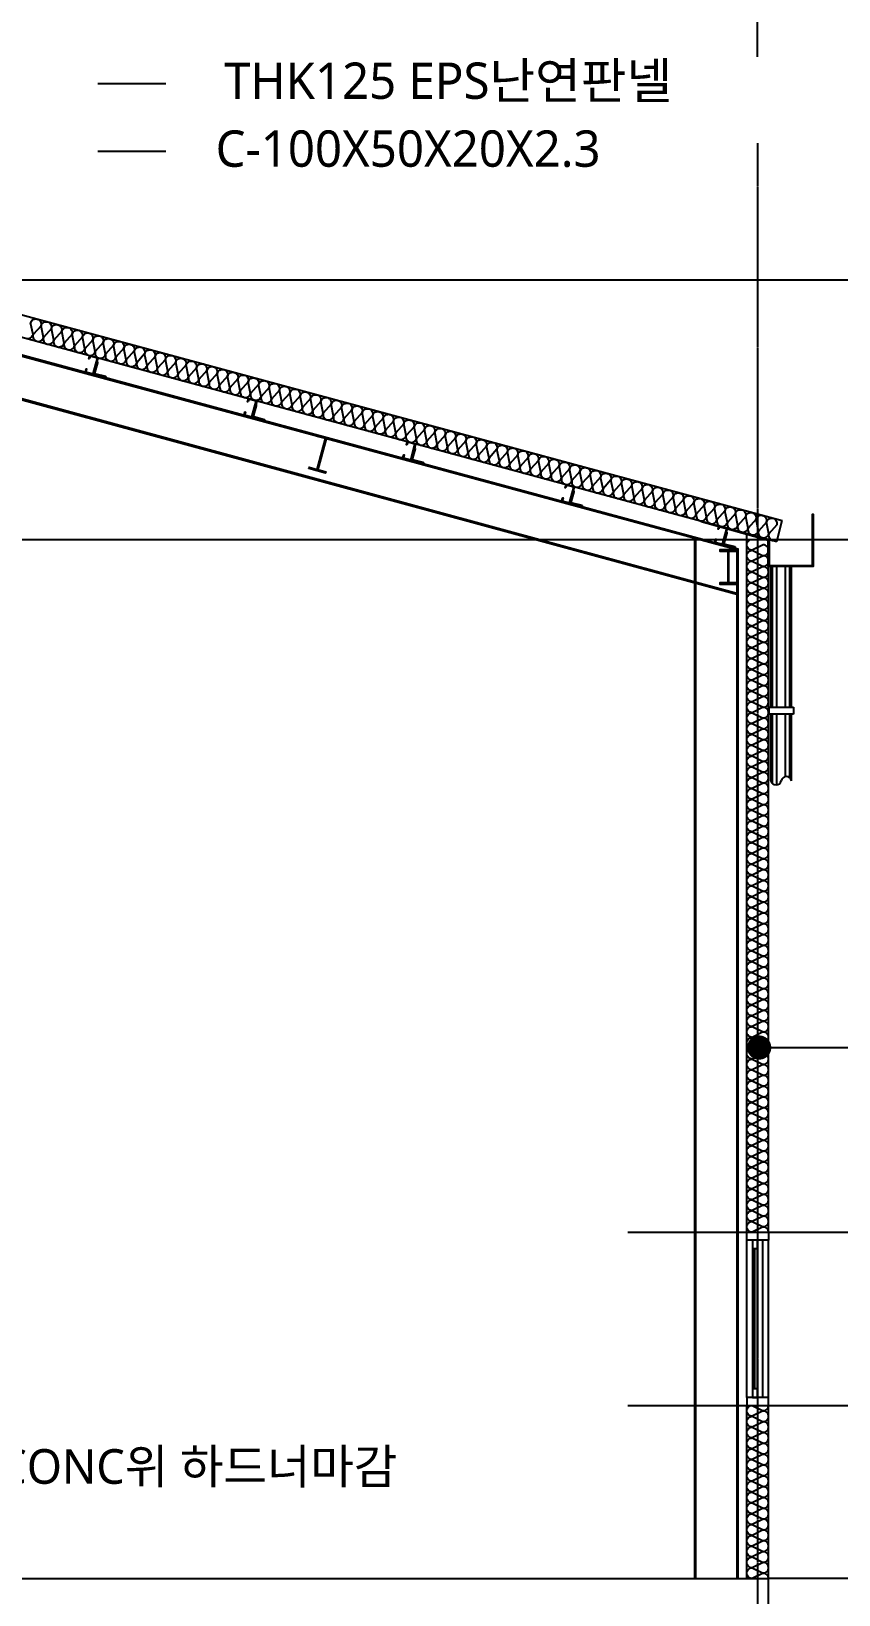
# Model space of a CAD drawing. Header units: millimetres. Extents: x 152133 to 471560, y 87068 to 132353.
# Drawn here: x 231730 to 236393, y 116588 to 125615 of the extents above; entities that cross this region are included whole.
import ezdxf
from ezdxf.enums import TextEntityAlignment as Align

# ---------------------------------------------------------------- set-up
doc = ezdxf.new("R2010")
doc.units = ezdxf.units.MM
doc.linetypes.add('CEN', pattern=[62, 60, -1, 0, -1])
for name, color, linetype in [('AZ-DIML', 7, 'Continuous'), ('CEN', 1, 'CEN'), ('COL', 2, 'Continuous'), ('DIM', 7, 'Continuous'), ('FIN', 5, 'Continuous'), ('INSUL', 183, 'Continuous'), ('RXANNOT', 6, 'Continuous'), ('RXLEADER', 7, 'Continuous'), ('RXSTEEL', 6, 'Continuous'), ('WID', 4, 'Continuous')]:
    doc.layers.add(name, color=color, linetype=linetype)
doc.styles.add('돋움체', font='')
doc.styles.add('맑은고딕', font='malgun.ttf')
doc.styles.get('돋움체').set_extended_font_data('DotumChe')
doc.dimstyles.new('100', dxfattribs={"dimscale": 100, "dimtxt": 3, "dimasz": 2, "dimexe": 2, "dimexo": 5, "dimgap": 1.5, "dimtad": 1, "dimdec": 0, "dimzin": 1, "dimdsep": 46, "dimlunit": 6, "dimtxsty": '돋움체', "dimblk1": 'Z_DOT', "dimblk2": 'Z_DOT', "dimsah": 1, "dimcen": 2, "dimclrt": 3, "dimadec": 0, "dimazin": 0, "dimtfac": 1, "dimtdec": 0, "dimtix": 1, "dimtmove": 2, "dimatfit": 3, "dimldrblk": 'Z_DOT', "dimfxl": 1, "dimtolj": 1, "dimtzin": 1, "dimarcsym": 0})

# ---------------------------------------------------------------- blocks, each defined once
blk = doc.blocks.new('Z_DOT')
at = {"layer": 'DIM', "color": 0}
for p, q in [((0, -1), (0, 1)), ((-1, 0), (1, 0))]:
    blk.add_line(p, q, dxfattribs=at)
for radius in [0.25, 0.125]:
    blk.add_circle((0, 0), radius, dxfattribs=at)
blk = doc.blocks.new('*D61')
at = {"layer": 'AZ-DIML', "color": 0, "lineweight": -2, "transparency": 16777216}
for p, q in [((230924.1, 125467.8), (230924.1, 126617.3)), ((235924.1, 125467.8), (235924.1, 126617.3)), ((231124.1, 126417.3), (235724.1, 126417.3))]:
    blk.add_line(p, q, dxfattribs=at)
at = {"layer": 'Defpoints', "color": 0, "transparency": 16777216}
for p in [(235924.1, 126417.3), (230924.1, 124967.8), (235924.1, 124967.8)]:
    blk.add_point(p, dxfattribs=at)
at = {"layer": 'AZ-DIML', "color": 0, "linetype": 'ByBlock', "lineweight": -2, "transparency": 16777216, "xscale": 200, "yscale": 200, "zscale": 200, "rotation": 180}
blk.add_blockref('Z_DOT', (230924.1, 126417.3), dxfattribs=at)
at = {"layer": 'AZ-DIML', "color": 0, "linetype": 'ByBlock', "lineweight": -2, "transparency": 16777216, "xscale": 200, "yscale": 200, "zscale": 200}
blk.add_blockref('Z_DOT', (235924.1, 126417.3), dxfattribs=at)
at = {"layer": 'AZ-DIML', "color": 3, "transparency": 16777216, "insert": (233424.1, 126747.4), "char_height": 300, "attachment_point": 5, "style": '맑은고딕'}
blk.add_mtext('\\A1;5,000', dxfattribs=at)
blk = doc.blocks.new('*D62')
at = {"layer": 'AZ-DIML', "color": 0, "lineweight": -2, "transparency": 16777216}
for p, q in [((225924.1, 125467.8), (225924.1, 127514.7)), ((235924.1, 125467.8), (235924.1, 127514.7)), ((226124.1, 127314.7), (235724.1, 127314.7))]:
    blk.add_line(p, q, dxfattribs=at)
at = {"layer": 'Defpoints', "color": 0, "transparency": 16777216}
for p in [(235924.1, 127314.7), (225924.1, 124967.8), (235924.1, 124967.8)]:
    blk.add_point(p, dxfattribs=at)
at = {"layer": 'AZ-DIML', "color": 0, "linetype": 'ByBlock', "lineweight": -2, "transparency": 16777216, "xscale": 200, "yscale": 200, "zscale": 200, "rotation": 180}
blk.add_blockref('Z_DOT', (225924.1, 127314.7), dxfattribs=at)
at = {"layer": 'AZ-DIML', "color": 0, "linetype": 'ByBlock', "lineweight": -2, "transparency": 16777216, "xscale": 200, "yscale": 200, "zscale": 200}
blk.add_blockref('Z_DOT', (235924.1, 127314.7), dxfattribs=at)
at = {"layer": 'AZ-DIML', "color": 3, "transparency": 16777216, "insert": (230924.1, 127645.7), "char_height": 300, "attachment_point": 5, "style": '맑은고딕'}
blk.add_mtext('\\A1;10,000', dxfattribs=at)
blk = doc.blocks.new('*B436', base_point=(232135.7, 123659.7))
at = {"layer": 'RXSTEEL', "color": 3}
blk.add_lwpolyline([(232109.3, 123705.7), (232089.7, 123633.3), (232162.1, 123613.7), (232162.6, 123615.7, 0.414214), (232159.8, 123620.6), (232105.2, 123635.3, -0.414214), (232099.3, 123645.7), (232114, 123700.3, 0.414214), (232111.2, 123705.2)], format="xyb", close=True, dxfattribs=at)
blk = doc.blocks.new('*B437', base_point=(233052.6, 123411.4))
at = {"layer": 'RXSTEEL', "color": 3}
blk.add_lwpolyline([(233026.2, 123457.4), (233006.7, 123385), (233079, 123365.4), (233079.6, 123367.3, 0.414214), (233076.8, 123372.2), (233022.2, 123387, -0.414214), (233016.2, 123397.4), (233031, 123452, 0.414214), (233028.2, 123456.9)], format="xyb", close=True, dxfattribs=at)
blk = doc.blocks.new('*B438', base_point=(233969.8, 123163.6))
at = {"layer": 'RXSTEEL', "color": 3}
blk.add_lwpolyline([(233943.4, 123209.6), (233923.8, 123137.2), (233996.2, 123117.6), (233996.7, 123119.5, 0.414214), (233993.9, 123124.4), (233939.3, 123139.2, -0.414214), (233933.3, 123149.6), (233948.1, 123204.1, 0.414214), (233945.3, 123209.1)], format="xyb", close=True, dxfattribs=at)
blk = doc.blocks.new('*B439', base_point=(234886.7, 122915))
at = {"layer": 'RXSTEEL', "color": 3}
blk.add_lwpolyline([(234860.3, 122961), (234840.7, 122888.6), (234913.1, 122869), (234913.6, 122870.9, 0.414214), (234910.8, 122875.8), (234856.2, 122890.6, -0.414214), (234850.2, 122901), (234865, 122955.6, 0.414214), (234862.2, 122960.5)], format="xyb", close=True, dxfattribs=at)
blk = doc.blocks.new('*B440', base_point=(235770.4, 122676.5))
at = {"layer": 'RXSTEEL', "color": 3}
blk.add_lwpolyline([(235744, 122722.5), (235724.4, 122650.1), (235796.8, 122630.5), (235797.3, 122632.4, 0.414214), (235794.5, 122637.3), (235740, 122652.1, -0.414214), (235734, 122662.5), (235748.7, 122717.1, 0.414214), (235745.9, 122722)], format="xyb", close=True, dxfattribs=at)

msp = doc.modelspace()

# ---------------------------------------------------------------- linework, layer by layer
at = {"layer": 'CEN', "color": 1, "linetype": 'CEN'}
msp.add_line((235924.1, 124967.8), (235924.1, 114865.7), dxfattribs=at)
at = {"layer": 'COL', "color": 1}
for p, q in [((224186.3, 124180.5), (237328.9, 124180.5)), ((224186.3, 122680.5), (237328.9, 122680.5)), ((235175.9, 118680.5), (237134.8, 118680.5)), ((235175.9, 117680.5), (237134.8, 117680.5)), ((237134.8, 116680.5), (235987.1, 116680.5))]:
    msp.add_line(p, q, dxfattribs=at)
at = {"layer": 'COL'}
for p, q in [((230924.1, 124180.5), (236065.8, 122789.6)), ((230924.1, 124051.9), (236036.1, 122668.3)), ((236036.1, 122668.3), (236065.8, 122789.6)), ((235862.1, 118680.5), (235862.1, 122715.4)), ((235987.1, 118680.5), (235987.1, 122681.6)), ((235862.1, 116680.5), (235862.1, 117680.5)), ((235987.1, 115980.5), (235987.1, 117680.5)), ((225862.1, 116680.5), (235987.1, 116680.5))]:
    msp.add_line(p, q, dxfattribs=at)
at = {"layer": 'COL', "color": 3}
for p, q in [((230924.1, 123949), (235812.1, 122626.4)), ((230922.7, 123943.1), (235812.1, 122620.1)), ((230924.1, 123691.6), (235811.1, 122363)), ((230925.5, 123697.4), (235812.5, 122368.8)), ((235562.1, 116680.5), (235562.1, 122694)), ((235568.1, 116680.5), (235568.1, 122692.4)), ((235806.1, 116680.5), (235806.1, 122628)), ((235812.1, 116680.5), (235812.1, 122626.4))]:
    msp.add_line(p, q, dxfattribs=at)
at = {"layer": 'COL', "color": 0}
for p, q in [((235861.6, 118680.5), (235986.6, 118680.5)), ((235861.6, 117680.5), (235986.6, 117680.5))]:
    msp.add_line(p, q, dxfattribs=at)
at = {"layer": 'COL', "color": 3}
for points in [[(233332.8, 123090), (233334.9, 123097.8), (233380.5, 123085.4), (233428.5, 123263), (233382.9, 123275.4), (233385, 123283.1), (233481.5, 123257), (233479.5, 123249.2), (233433.9, 123261.6), (233385.8, 123084), (233431.4, 123071.6), (233429.3, 123063.9), (233332.8, 123090)], [(235806.1, 122421.6), (235806.1, 122429.6), (235758.8, 122429.6), (235758.8, 122613.6), (235806.1, 122613.6), (235806.1, 122621.6), (235706.1, 122621.6), (235706.1, 122613.6), (235753.3, 122613.6), (235753.3, 122429.6), (235706.1, 122429.6), (235706.1, 122421.6), (235806.1, 122421.6)]]:
    msp.add_lwpolyline(points, close=True, dxfattribs=at)
at = {"layer": 'DIM'}
msp.add_lwpolyline([(232114.1, 123691.4, 0, 50, 0), (232114.1, 123841.4, 0, 0, 0), (232114.1, 125312.6, 0, 0, 0)], format="xyseb", dxfattribs=at)
for points in [[(232114.1, 125312.6), (232507.6, 125312.6)], [(232114.1, 124921.7), (232507.6, 124921.7)]]:
    msp.add_lwpolyline(points, dxfattribs=at)
at = {"layer": 'FIN', "color": 6}
for p, q in [((236001.1, 121711.9), (236001.1, 122529.3)), ((236011.1, 121711.9), (236011.1, 122529.3)), ((236036.1, 121711.9), (236036.1, 122529.3)), ((236086.1, 121711.9), (236086.1, 122529.3)), ((236111.1, 121711.9), (236111.1, 122529.3)), ((236121.1, 121711.9), (236121.1, 122529.3)), ((236131.1, 121711.9), (236131.1, 121671.9)), ((236001.1, 121287.5), (236001.1, 121671.9)), ((236011.1, 121270.5), (236011.1, 121671.9)), ((236036.1, 121263.5), (236036.1, 121671.9)), ((236086.1, 121311.5), (236086.1, 121671.9)), ((236111.1, 121304.4), (236111.1, 121671.9)), ((236121.1, 121287.5), (236121.1, 121671.9))]:
    msp.add_line(p, q, dxfattribs=at)
for points in [[(235598.4, 122781.6), (235599.6, 122786.4), (235991.1, 122679.3), (235991.1, 122529.3), (236241.1, 122529.3), (236241.1, 122827), (236246.1, 122827), (236246.1, 122524.3), (235986.1, 122524.3), (235986.1, 122675.2), (235598.4, 122781.6)], [(236131.1, 121671.9), (235991.1, 121671.9), (235991.1, 121711.9), (236131.1, 121711.9)]]:
    msp.add_lwpolyline(points, dxfattribs=at)
for centre, start, end in [((236031.1, 121293.7), 191.78141, 348.21859), ((236091.1, 121281.2), 11.78141, 168.21859)]:
    msp.add_arc(centre, 30.6, start, end, dxfattribs=at)
at = {"layer": 'INSUL'}
for points in [[(231702.1, 123841.3, 0.414214), (231740.1, 123863.2), (231726.4, 123931.1, -0.414214), (231764.4, 123952.9, -0.414214), (231786.2, 123914.9), (231740.1, 123863.2, 0.414214), (231761.9, 123825.1, 0.414214), (231800, 123847), (231786.2, 123914.9, -0.414214), (231824.3, 123936.7, -0.414214), (231846.1, 123898.7), (231800, 123847, 0.414214), (231821.8, 123808.9, 0.414214), (231859.8, 123830.8), (231846.1, 123898.7, -0.414214), (231884.1, 123920.5, -0.414214), (231905.9, 123882.5), (231859.8, 123830.8, 0.414214), (231881.6, 123792.7, 0.414214), (231919.7, 123814.6), (231905.9, 123882.5, -0.414214), (231944, 123904.3, -0.414214), (231965.8, 123866.3), (231919.7, 123814.6, 0.414214), (231941.5, 123776.5, 0.414214), (231979.5, 123798.4), (231965.8, 123866.3, -0.414214), (232003.8, 123888.1, -0.414214), (232025.6, 123850.1), (231979.5, 123798.4, 0.414214), (232001.3, 123760.3, 0.414214), (232039.4, 123782.2), (232025.6, 123850.1, -0.414214), (232063.7, 123871.9, -0.414214), (232085.5, 123833.9), (232039.4, 123782.2, 0.414214), (232061.2, 123744.1, 0.414214), (232099.2, 123766), (232085.5, 123833.9, -0.414214), (232123.5, 123855.7, -0.414214), (232145.3, 123817.7), (232099.2, 123766, 0.414214), (232121, 123727.9, 0.414214), (232159, 123749.8), (232145.3, 123817.7, -0.414214), (232183.3, 123839.5, -0.414214), (232205.2, 123801.5), (232159, 123749.8, 0.414214), (232180.9, 123711.8, 0.414214), (232218.9, 123733.6), (232205.2, 123801.5, -0.414214), (232243.2, 123823.3, -0.414214), (232265, 123785.3), (232218.9, 123733.6, 0.414214), (232240.7, 123695.6, 0.414214), (232278.7, 123717.4), (232265, 123785.3, -0.414214), (232303, 123807.1, -0.414214), (232324.9, 123769.1), (232278.7, 123717.4, 0.414214), (232300.6, 123679.4, 0.414214), (232338.6, 123701.2), (232324.9, 123769.1, -0.414214), (232362.9, 123790.9, -0.414214), (232384.7, 123752.9), (232338.6, 123701.2, 0.414214), (232360.4, 123663.2, 0.414214), (232398.4, 123685), (232384.7, 123752.9, -0.414214), (232422.7, 123774.8, -0.414214), (232444.6, 123736.7), (232398.4, 123685, 0.414214), (232420.3, 123647, 0.414214), (232458.3, 123668.8), (232444.6, 123736.7, -0.414214), (232482.6, 123758.6, -0.414214), (232504.4, 123720.5), (232458.3, 123668.8, 0.414214), (232480.1, 123630.8, 0.414214), (232518.1, 123652.6), (232504.4, 123720.5, -0.414214), (232542.4, 123742.4, -0.414214), (232564.2, 123704.3), (232518.1, 123652.6, 0.414214), (232540, 123614.6, 0.414214), (232578, 123636.4), (232564.2, 123704.3, -0.414214), (232602.3, 123726.2, -0.414214), (232624.1, 123688.1), (232578, 123636.4, 0.414214), (232599.8, 123598.4, 0.414214), (232637.8, 123620.2), (232624.1, 123688.1, -0.414214), (232662.1, 123710, -0.414214), (232683.9, 123671.9), (232637.8, 123620.2, 0.414214), (232659.6, 123582.2, 0.414214), (232697.7, 123604), (232683.9, 123671.9, -0.414214), (232722, 123693.8, -0.414214), (232743.8, 123655.7), (232697.7, 123604, 0.414214), (232719.5, 123566, 0.414214), (232757.5, 123587.8), (232743.8, 123655.7, -0.414214), (232781.8, 123677.6, -0.414214), (232803.6, 123639.5), (232757.5, 123587.8, 0.414214), (232779.3, 123549.8, 0.414214), (232817.4, 123571.6), (232803.6, 123639.5, -0.414214), (232841.7, 123661.4, -0.414214), (232863.5, 123623.3), (232817.4, 123571.6, 0.414214), (232839.2, 123533.6, 0.414214), (232877.2, 123555.4), (232863.5, 123623.3, -0.414214), (232901.5, 123645.2, -0.414214), (232923.3, 123607.1), (232877.2, 123555.4, 0.414214), (232899, 123517.4, 0.414214), (232937.1, 123539.2), (232923.3, 123607.1, -0.414214), (232961.4, 123629, -0.414214), (232983.2, 123590.9), (232937.1, 123539.2, 0.414214), (232958.9, 123501.2, 0.414214), (232996.9, 123523), (232983.2, 123590.9, -0.414214), (233021.2, 123612.8, -0.414214), (233043, 123574.7), (232996.9, 123523, 0.414214), (233018.7, 123485, 0.414214), (233056.7, 123506.8), (233043, 123574.7, -0.414214), (233081, 123596.6, -0.414214), (233102.9, 123558.5), (233056.7, 123506.8, 0.414214), (233078.6, 123468.8, 0.414214), (233116.6, 123490.6), (233102.9, 123558.5, -0.414214), (233140.9, 123580.4, -0.414214), (233162.7, 123542.4), (233116.6, 123490.6, 0.414214), (233138.4, 123452.6, 0.414214), (233176.4, 123474.4), (233162.7, 123542.4, -0.414214), (233200.7, 123564.2, -0.414214), (233222.6, 123526.2), (233176.4, 123474.4, 0.414214), (233198.3, 123436.4, 0.414214), (233236.3, 123458.2), (233222.6, 123526.2, -0.414214), (233260.6, 123548, -0.414214), (233282.4, 123510), (233236.3, 123458.2, 0.414214), (233258.1, 123420.2, 0.414214), (233296.1, 123442), (233282.4, 123510, -0.414214), (233320.4, 123531.8, -0.414214), (233342.3, 123493.8), (233296.1, 123442, 0.414214), (233318, 123404, 0.414214), (233356, 123425.8), (233342.3, 123493.8, -0.414214), (233380.3, 123515.6, -0.414214), (233402.1, 123477.6), (233356, 123425.8, 0.414214), (233377.8, 123387.8, 0.414214), (233415.8, 123409.6), (233402.1, 123477.6, -0.414214), (233440.1, 123499.4, -0.414214), (233461.9, 123461.4), (233415.8, 123409.6, 0.414214), (233437.7, 123371.6, 0.414214), (233475.7, 123393.4), (233461.9, 123461.4, -0.414214), (233500, 123483.2, -0.414214), (233521.8, 123445.2), (233475.7, 123393.4, 0.414214), (233497.5, 123355.4, 0.414214), (233535.5, 123377.2), (233521.8, 123445.2, -0.414214), (233559.8, 123467, -0.414214), (233581.6, 123429), (233535.5, 123377.2, 0.414214), (233557.3, 123339.2, 0.414214), (233595.4, 123361), (233581.6, 123429, -0.414214), (233619.7, 123450.8, -0.414214), (233641.5, 123412.8), (233595.4, 123361, 0.414214), (233617.2, 123323, 0.414214), (233655.2, 123344.8), (233641.5, 123412.8, -0.414214), (233679.5, 123434.6, -0.414214), (233701.3, 123396.6), (233655.2, 123344.8, 0.414214), (233677, 123306.8, 0.414214), (233715.1, 123328.6), (233701.3, 123396.6, -0.414214), (233739.4, 123418.4, -0.414214), (233761.2, 123380.4), (233715.1, 123328.6, 0.414214), (233736.9, 123290.6, 0.414214), (233774.9, 123312.4), (233761.2, 123380.4, -0.414214), (233799.2, 123402.2, -0.414214), (233821, 123364.2), (233774.9, 123312.4, 0.414214), (233796.7, 123274.4, 0.414214), (233834.8, 123296.2), (233821, 123364.2, -0.414214), (233859, 123386, -0.414214), (233880.9, 123348), (233834.8, 123296.2, 0.414214), (233856.6, 123258.2, 0.414214), (233894.6, 123280), (233880.9, 123348, -0.414214), (233918.9, 123369.8, -0.414214), (233940.7, 123331.8), (233894.6, 123280, 0.414214), (233916.4, 123242, 0.414214), (233954.4, 123263.8), (233940.7, 123331.8, -0.414214), (233978.7, 123353.6, -0.414214), (234000.6, 123315.6), (233954.4, 123263.8, 0.414214), (233976.3, 123225.8, 0.414214), (234014.3, 123247.6), (234000.6, 123315.6, -0.414214), (234038.6, 123337.4, -0.414214), (234060.4, 123299.4), (234014.3, 123247.6, 0.414214), (234036.1, 123209.6, 0.414214), (234074.1, 123231.4), (234060.4, 123299.4, -0.414214), (234098.4, 123321.2, -0.414214), (234120.3, 123283.2), (234074.1, 123231.4, 0.414214), (234096, 123193.4, 0.414214), (234134, 123215.2), (234120.3, 123283.2, -0.414214), (234158.3, 123305, -0.414214), (234180.1, 123267), (234134, 123215.2, 0.414214), (234155.8, 123177.2, 0.414214), (234193.8, 123199), (234180.1, 123267, -0.414214), (234218.1, 123288.8, -0.414214), (234240, 123250.8), (234193.8, 123199, 0.414214), (234215.7, 123161, 0.414214), (234253.7, 123182.8), (234240, 123250.8, -0.414214), (234278, 123272.6, -0.414214), (234299.8, 123234.6), (234253.7, 123182.8, 0.414214), (234275.5, 123144.8, 0.414214), (234313.5, 123166.6), (234299.8, 123234.6, -0.414214), (234337.8, 123256.4, -0.414214), (234359.6, 123218.4), (234313.5, 123166.6, 0.414214), (234335.3, 123128.6, 0.414214), (234373.4, 123150.4), (234359.6, 123218.4, -0.414214), (234397.7, 123240.2, -0.414214), (234419.5, 123202.2), (234373.4, 123150.4, 0.414214), (234395.2, 123112.4, 0.414214), (234433.2, 123134.2), (234419.5, 123202.2, -0.414214), (234457.5, 123224, -0.414214), (234479.3, 123186), (234433.2, 123134.2, 0.414214), (234455, 123096.2, 0.414214), (234493.1, 123118), (234479.3, 123186, -0.414214), (234517.4, 123207.8, -0.414214), (234539.2, 123169.8), (234493.1, 123118, 0.414214), (234514.9, 123080, 0.414214), (234552.9, 123101.8), (234539.2, 123169.8, -0.414214), (234577.2, 123191.6, -0.414214), (234599, 123153.6), (234552.9, 123101.8, 0.414214), (234574.7, 123063.8, 0.414214), (234612.8, 123085.6), (234599, 123153.6, -0.414214), (234637.1, 123175.4, -0.414214), (234658.9, 123137.4), (234612.8, 123085.6, 0.414214), (234634.6, 123047.6, 0.414214), (234672.6, 123069.5), (234658.9, 123137.4, -0.414214), (234696.9, 123159.2, -0.414214), (234718.7, 123121.2), (234672.6, 123069.5, 0.414214), (234694.4, 123031.4, 0.414214), (234732.5, 123053.3), (234718.7, 123121.2, -0.414214), (234756.7, 123143, -0.414214), (234778.6, 123105), (234732.5, 123053.3, 0.414214), (234754.3, 123015.2, 0.414214), (234792.3, 123037.1), (234778.6, 123105, -0.414214), (234816.6, 123126.8, -0.414214), (234838.4, 123088.8), (234792.3, 123037.1, 0.414214), (234814.1, 122999, 0.414214), (234852.1, 123020.9), (234838.4, 123088.8, -0.414214), (234876.4, 123110.6, -0.414214), (234898.3, 123072.6), (234852.1, 123020.9, 0.414214), (234874, 122982.8, 0.414214), (234912, 123004.7), (234898.3, 123072.6, -0.414214), (234936.3, 123094.4, -0.414214), (234958.1, 123056.4), (234912, 123004.7, 0.414214), (234933.8, 122966.6, 0.414214), (234971.8, 122988.5), (234958.1, 123056.4, -0.414214), (234996.1, 123078.2, -0.414214), (235018, 123040.2), (234971.8, 122988.5, 0.414214), (234993.7, 122950.4, 0.414214), (235031.7, 122972.3), (235018, 123040.2, -0.414214), (235056, 123062, -0.414214), (235077.8, 123024), (235031.7, 122972.3, 0.414214), (235053.5, 122934.2, 0.414214), (235091.5, 122956.1), (235077.8, 123024, -0.414214), (235115.8, 123045.8, -0.414214), (235137.7, 123007.8), (235091.5, 122956.1, 0.414214), (235113.4, 122918, 0.414214), (235151.4, 122939.9), (235137.7, 123007.8, -0.414214), (235175.7, 123029.6, -0.414214), (235197.5, 122991.6), (235151.4, 122939.9, 0.414214), (235173.2, 122901.8, 0.414214), (235211.2, 122923.7), (235197.5, 122991.6, -0.414214), (235235.5, 123013.4, -0.414214), (235257.3, 122975.4), (235211.2, 122923.7, 0.414214), (235233, 122885.6, 0.414214), (235271.1, 122907.5), (235257.3, 122975.4, -0.414214), (235295.4, 122997.2, -0.414214), (235317.2, 122959.2), (235271.1, 122907.5, 0.414214), (235292.9, 122869.4, 0.414214), (235330.9, 122891.3), (235317.2, 122959.2, -0.414214), (235355.2, 122981, -0.414214), (235377, 122943), (235330.9, 122891.3, 0.414214), (235352.7, 122853.2, 0.414214), (235390.8, 122875.1), (235377, 122943, -0.414214), (235415.1, 122964.8, -0.414214), (235436.9, 122926.8), (235390.8, 122875.1, 0.414214), (235412.6, 122837.1, 0.414214), (235450.6, 122858.9), (235436.9, 122926.8, -0.414214), (235474.9, 122948.6, -0.414214), (235496.7, 122910.6), (235450.6, 122858.9, 0.414214), (235472.4, 122820.9, 0.414214), (235510.5, 122842.7), (235496.7, 122910.6, -0.414214), (235534.8, 122932.4, -0.414214), (235556.6, 122894.4), (235510.5, 122842.7, 0.414214), (235532.3, 122804.7, 0.414214), (235570.3, 122826.5), (235556.6, 122894.4, -0.414214), (235594.6, 122916.2, -0.414214), (235616.4, 122878.2), (235570.3, 122826.5, 0.414214), (235592.1, 122788.5, 0.414214), (235630.2, 122810.3), (235616.4, 122878.2, -0.414214), (235654.4, 122900.1, -0.414214), (235676.3, 122862), (235630.2, 122810.3, 0.414214), (235652, 122772.3, 0.414214), (235690, 122794.1), (235676.3, 122862, -0.414214), (235714.3, 122883.9, -0.414214), (235736.1, 122845.8), (235690, 122794.1, 0.414214), (235711.8, 122756.1, 0.414214), (235749.8, 122777.9), (235736.1, 122845.8, -0.414214), (235774.1, 122867.7, -0.414214), (235796, 122829.6), (235749.8, 122777.9, 0.414214), (235771.7, 122739.9, 0.414214), (235809.7, 122761.7), (235796, 122829.6, -0.414214), (235834, 122851.5, -0.414214), (235855.8, 122813.4), (235809.7, 122761.7, 0.414214), (235831.5, 122723.7, 0.414214), (235869.5, 122745.5), (235855.8, 122813.4, -0.414214), (235893.8, 122835.3, -0.414214), (235915.7, 122797.2), (235869.5, 122745.5, 0.414214), (235891.4, 122707.5, 0.414214), (235929.4, 122729.3), (235915.7, 122797.2, -0.414214), (235953.7, 122819.1, -0.414214), (235975.5, 122781), (235929.4, 122729.3, 0.414214), (235951.2, 122691.3, 0.414214), (235989.2, 122713.1), (235975.5, 122781, -0.414214), (236013.5, 122802.9, -0.414214), (236035.4, 122764.8), (235989.2, 122713.1, 0.414214), (236011.1, 122675.1, 0.252992), (236039.8, 122681.8)], [(235987.1, 118680.5, 0.414214), (235955.8, 118711.8), (235893.3, 118680.5, -0.414214), (235862.1, 118711.8, -0.414214), (235893.3, 118743), (235955.8, 118711.8, 0.414214), (235987.1, 118743, 0.414214), (235955.8, 118774.3), (235893.3, 118743, -0.414214), (235862.1, 118774.3, -0.414214), (235893.3, 118805.5), (235955.8, 118774.3, 0.414214), (235987.1, 118805.5, 0.414214), (235955.8, 118836.8), (235893.3, 118805.5, -0.414214), (235862.1, 118836.8, -0.414214), (235893.3, 118868), (235955.8, 118836.8, 0.414214), (235987.1, 118868, 0.414214), (235955.8, 118899.3), (235893.3, 118868, -0.414214), (235862.1, 118899.3, -0.414214), (235893.3, 118930.5), (235955.8, 118899.3, 0.414214), (235987.1, 118930.5, 0.414214), (235955.8, 118961.8), (235893.3, 118930.5, -0.414214), (235862.1, 118961.8, -0.414214), (235893.3, 118993), (235955.8, 118961.8, 0.414214), (235987.1, 118993, 0.414214), (235955.8, 119024.3), (235893.3, 118993, -0.414214), (235862.1, 119024.3, -0.414214), (235893.3, 119055.5), (235955.8, 119024.3, 0.414214), (235987.1, 119055.5, 0.414214), (235955.8, 119086.8), (235893.3, 119055.5, -0.414214), (235862.1, 119086.8, -0.414214), (235893.3, 119118), (235955.8, 119086.8, 0.414214), (235987.1, 119118, 0.414214), (235955.8, 119149.3), (235893.3, 119118, -0.414214), (235862.1, 119149.3, -0.414214), (235893.3, 119180.5), (235955.8, 119149.3, 0.414214), (235987.1, 119180.5, 0.414214), (235955.8, 119211.8), (235893.3, 119180.5, -0.414214), (235862.1, 119211.8, -0.414214), (235893.3, 119243), (235955.8, 119211.8, 0.414214), (235987.1, 119243, 0.414214), (235955.8, 119274.3), (235893.3, 119243, -0.414214), (235862.1, 119274.3, -0.414214), (235893.3, 119305.5), (235955.8, 119274.3, 0.414214), (235987.1, 119305.5, 0.414214), (235955.8, 119336.8), (235893.3, 119305.5, -0.414214), (235862.1, 119336.8, -0.414214), (235893.3, 119368), (235955.8, 119336.8, 0.414214), (235987.1, 119368, 0.414214), (235955.8, 119399.3), (235893.3, 119368, -0.414214), (235862.1, 119399.3, -0.414214), (235893.3, 119430.5), (235955.8, 119399.3, 0.414214), (235987.1, 119430.5, 0.414214), (235955.8, 119461.8), (235893.3, 119430.5, -0.414214), (235862.1, 119461.8, -0.414214), (235893.3, 119493), (235955.8, 119461.8, 0.414214), (235987.1, 119493, 0.414214), (235955.8, 119524.3), (235893.3, 119493, -0.414214), (235862.1, 119524.3, -0.414214), (235893.3, 119555.5), (235955.8, 119524.3, 0.414214), (235987.1, 119555.5, 0.414214), (235955.8, 119586.8), (235893.3, 119555.5, -0.414214), (235862.1, 119586.8, -0.414214), (235893.3, 119618), (235955.8, 119586.8, 0.414214), (235987.1, 119618, 0.414214), (235955.8, 119649.3), (235893.3, 119618, -0.414214), (235862.1, 119649.3, -0.414214), (235893.3, 119680.5), (235955.8, 119649.3, 0.414214), (235987.1, 119680.5, 0.414214), (235955.8, 119711.8), (235893.3, 119680.5, -0.414214), (235862.1, 119711.8, -0.414214), (235893.3, 119743), (235955.8, 119711.8, 0.414214), (235987.1, 119743, 0.414214), (235955.8, 119774.3), (235893.3, 119743, -0.414214), (235862.1, 119774.3, -0.414214), (235893.3, 119805.5), (235955.8, 119774.3, 0.414214), (235987.1, 119805.5, 0.414214), (235955.8, 119836.8), (235893.3, 119805.5, -0.414214), (235862.1, 119836.8, -0.414214), (235893.3, 119868), (235955.8, 119836.8, 0.414214), (235987.1, 119868, 0.414214), (235955.8, 119899.3), (235893.3, 119868, -0.414214), (235862.1, 119899.3, -0.414214), (235893.3, 119930.5), (235955.8, 119899.3, 0.414214), (235987.1, 119930.5, 0.414214), (235955.8, 119961.8), (235893.3, 119930.5, -0.414214), (235862.1, 119961.8, -0.414214), (235893.3, 119993), (235955.8, 119961.8, 0.414214), (235987.1, 119993, 0.414214), (235955.8, 120024.3), (235893.3, 119993, -0.414214), (235862.1, 120024.3, -0.414214), (235893.3, 120055.5), (235955.8, 120024.3, 0.414214), (235987.1, 120055.5, 0.414214), (235955.8, 120086.8), (235893.3, 120055.5, -0.414214), (235862.1, 120086.8, -0.414214), (235893.3, 120118), (235955.8, 120086.8, 0.414214), (235987.1, 120118, 0.414214), (235955.8, 120149.3), (235893.3, 120118, -0.414214), (235862.1, 120149.3, -0.414214), (235893.3, 120180.5), (235955.8, 120149.3, 0.414214), (235987.1, 120180.5, 0.414214), (235955.8, 120211.8), (235893.3, 120180.5, -0.414214), (235862.1, 120211.8, -0.414214), (235893.3, 120243), (235955.8, 120211.8, 0.414214), (235987.1, 120243, 0.414214), (235955.8, 120274.3), (235893.3, 120243, -0.414214), (235862.1, 120274.3, -0.414214), (235893.3, 120305.5), (235955.8, 120274.3, 0.414214), (235987.1, 120305.5, 0.414214), (235955.8, 120336.8), (235893.3, 120305.5, -0.414214), (235862.1, 120336.8, -0.414214), (235893.3, 120368), (235955.8, 120336.8, 0.414214), (235987.1, 120368, 0.414214), (235955.8, 120399.3), (235893.3, 120368, -0.414214), (235862.1, 120399.3, -0.414214), (235893.3, 120430.5), (235955.8, 120399.3, 0.414214), (235987.1, 120430.5, 0.414214), (235955.8, 120461.8), (235893.3, 120430.5, -0.414214), (235862.1, 120461.8, -0.414214), (235893.3, 120493), (235955.8, 120461.8, 0.414214), (235987.1, 120493, 0.414214), (235955.8, 120524.3), (235893.3, 120493, -0.414214), (235862.1, 120524.3, -0.414214), (235893.3, 120555.5), (235955.8, 120524.3, 0.414214), (235987.1, 120555.5, 0.414214), (235955.8, 120586.8), (235893.3, 120555.5, -0.414214), (235862.1, 120586.8, -0.414214), (235893.3, 120618), (235955.8, 120586.8, 0.414214), (235987.1, 120618, 0.414214), (235955.8, 120649.3), (235893.3, 120618, -0.414214), (235862.1, 120649.3, -0.414214), (235893.3, 120680.5), (235955.8, 120649.3, 0.414214), (235987.1, 120680.5, 0.414214), (235955.8, 120711.8), (235893.3, 120680.5, -0.414214), (235862.1, 120711.8, -0.414214), (235893.3, 120743), (235955.8, 120711.8, 0.414214), (235987.1, 120743, 0.414214), (235955.8, 120774.3), (235893.3, 120743, -0.414214), (235862.1, 120774.3, -0.414214), (235893.3, 120805.5), (235955.8, 120774.3, 0.414214), (235987.1, 120805.5, 0.414214), (235955.8, 120836.8), (235893.3, 120805.5, -0.414214), (235862.1, 120836.8, -0.414214), (235893.3, 120868), (235955.8, 120836.8, 0.414214), (235987.1, 120868, 0.414214), (235955.8, 120899.3), (235893.3, 120868, -0.414214), (235862.1, 120899.3, -0.414214), (235893.3, 120930.5), (235955.8, 120899.3, 0.414214), (235987.1, 120930.5, 0.414214), (235955.8, 120961.8), (235893.3, 120930.5, -0.414214), (235862.1, 120961.8, -0.414214), (235893.3, 120993), (235955.8, 120961.8, 0.414214), (235987.1, 120993, 0.414214), (235955.8, 121024.3), (235893.3, 120993, -0.414214), (235862.1, 121024.3, -0.414214), (235893.3, 121055.5), (235955.8, 121024.3, 0.414214), (235987.1, 121055.5, 0.414214), (235955.8, 121086.8), (235893.3, 121055.5, -0.414214), (235862.1, 121086.8, -0.414214), (235893.3, 121118), (235955.8, 121086.8, 0.414214), (235987.1, 121118, 0.414214), (235955.8, 121149.3), (235893.3, 121118, -0.414214), (235862.1, 121149.3, -0.414214), (235893.3, 121180.5), (235955.8, 121149.3, 0.414214), (235987.1, 121180.5, 0.414214), (235955.8, 121211.8), (235893.3, 121180.5, -0.414214), (235862.1, 121211.8, -0.414214), (235893.3, 121243), (235955.8, 121211.8, 0.414214), (235987.1, 121243, 0.414214), (235955.8, 121274.3), (235893.3, 121243, -0.414214), (235862.1, 121274.3, -0.414214), (235893.3, 121305.5), (235955.8, 121274.3, 0.414214), (235987.1, 121305.5, 0.414214), (235955.8, 121336.8), (235893.3, 121305.5, -0.414214), (235862.1, 121336.8, -0.414214), (235893.3, 121368), (235955.8, 121336.8, 0.414214), (235987.1, 121368, 0.414214), (235955.8, 121399.3), (235893.3, 121368, -0.414214), (235862.1, 121399.3, -0.414214), (235893.3, 121430.5), (235955.8, 121399.3, 0.414214), (235987.1, 121430.5, 0.414214), (235955.8, 121461.8), (235893.3, 121430.5, -0.414214), (235862.1, 121461.8, -0.414214), (235893.3, 121493), (235955.8, 121461.8, 0.414214), (235987.1, 121493, 0.414214), (235955.8, 121524.3), (235893.3, 121493, -0.414214), (235862.1, 121524.3, -0.414214), (235893.3, 121555.5), (235955.8, 121524.3, 0.414214), (235987.1, 121555.5, 0.414214), (235955.8, 121586.8), (235893.3, 121555.5, -0.414214), (235862.1, 121586.8, -0.414214), (235893.3, 121618), (235955.8, 121586.8, 0.414214), (235987.1, 121618, 0.414214), (235955.8, 121649.3), (235893.3, 121618, -0.414214), (235862.1, 121649.3, -0.414214), (235893.3, 121680.5), (235955.8, 121649.3, 0.414214), (235987.1, 121680.5, 0.414214), (235955.8, 121711.8), (235893.3, 121680.5, -0.414214), (235862.1, 121711.8, -0.414214), (235893.3, 121743), (235955.8, 121711.8, 0.414214), (235987.1, 121743, 0.414214), (235955.8, 121774.3), (235893.3, 121743, -0.414214), (235862.1, 121774.3, -0.414214), (235893.3, 121805.5), (235955.8, 121774.3, 0.414214), (235987.1, 121805.5, 0.414214), (235955.8, 121836.8), (235893.3, 121805.5, -0.414214), (235862.1, 121836.8, -0.414214), (235893.3, 121868), (235955.8, 121836.8, 0.414214), (235987.1, 121868, 0.414214), (235955.8, 121899.3), (235893.3, 121868, -0.414214), (235862.1, 121899.3, -0.414214), (235893.3, 121930.5), (235955.8, 121899.3, 0.414214), (235987.1, 121930.5, 0.414214), (235955.8, 121961.8), (235893.3, 121930.5, -0.414214), (235862.1, 121961.8, -0.414214), (235893.3, 121993), (235955.8, 121961.8, 0.414214), (235987.1, 121993, 0.414214), (235955.8, 122024.3), (235893.3, 121993, -0.414214), (235862.1, 122024.3, -0.414214), (235893.3, 122055.5), (235955.8, 122024.3, 0.414214), (235987.1, 122055.5, 0.414214), (235955.8, 122086.8), (235893.3, 122055.5, -0.414214), (235862.1, 122086.8, -0.414214), (235893.3, 122118), (235955.8, 122086.8, 0.414214), (235987.1, 122118, 0.414214), (235955.8, 122149.3), (235893.3, 122118, -0.414214), (235862.1, 122149.3, -0.414214), (235893.3, 122180.5), (235955.8, 122149.3, 0.414214), (235987.1, 122180.5, 0.414214), (235955.8, 122211.8), (235893.3, 122180.5, -0.414214), (235862.1, 122211.8, -0.414214), (235893.3, 122243), (235955.8, 122211.8, 0.414214), (235987.1, 122243, 0.414214), (235955.8, 122274.3), (235893.3, 122243, -0.414214), (235862.1, 122274.3, -0.414214), (235893.3, 122305.5), (235955.8, 122274.3, 0.414214), (235987.1, 122305.5, 0.414214), (235955.8, 122336.8), (235893.3, 122305.5, -0.414214), (235862.1, 122336.8, -0.414214), (235893.3, 122368), (235955.8, 122336.8, 0.414214), (235987.1, 122368, 0.414214), (235955.8, 122399.3), (235893.3, 122368, -0.414214), (235862.1, 122399.3, -0.414214), (235893.3, 122430.5), (235955.8, 122399.3, 0.414214), (235987.1, 122430.5, 0.414214), (235955.8, 122461.8), (235893.3, 122430.5, -0.414214), (235862.1, 122461.8, -0.414214), (235893.3, 122493), (235955.8, 122461.8, 0.414214), (235987.1, 122493, 0.414214), (235955.8, 122524.3), (235893.3, 122493, -0.414214), (235862.1, 122524.3, -0.414214), (235893.3, 122555.5), (235955.8, 122524.3, 0.414214), (235987.1, 122555.5, 0.414214), (235955.8, 122586.8), (235893.3, 122555.5, -0.414214), (235862.1, 122586.8, -0.414214), (235893.3, 122618), (235955.8, 122586.8, 0.414214), (235987.1, 122618, 0.414214), (235955.8, 122649.3), (235893.3, 122618, -0.414214), (235862.1, 122649.3, -0.269301), (235877.9, 122676.4)], [(235987.1, 116680.5, 0.414214), (235955.8, 116711.8), (235893.3, 116680.5, -0.414214), (235862.1, 116711.8, -0.414214), (235893.3, 116743), (235955.8, 116711.8, 0.414214), (235987.1, 116743, 0.414214), (235955.8, 116774.3), (235893.3, 116743, -0.414214), (235862.1, 116774.3, -0.414214), (235893.3, 116805.5), (235955.8, 116774.3, 0.414214), (235987.1, 116805.5, 0.414214), (235955.8, 116836.8), (235893.3, 116805.5, -0.414214), (235862.1, 116836.8, -0.414214), (235893.3, 116868), (235955.8, 116836.8, 0.414214), (235987.1, 116868, 0.414214), (235955.8, 116899.3), (235893.3, 116868, -0.414214), (235862.1, 116899.3, -0.414214), (235893.3, 116930.5), (235955.8, 116899.3, 0.414214), (235987.1, 116930.5, 0.414214), (235955.8, 116961.8), (235893.3, 116930.5, -0.414214), (235862.1, 116961.8, -0.414214), (235893.3, 116993), (235955.8, 116961.8, 0.414214), (235987.1, 116993, 0.414214), (235955.8, 117024.3), (235893.3, 116993, -0.414214), (235862.1, 117024.3, -0.414214), (235893.3, 117055.5), (235955.8, 117024.3, 0.414214), (235987.1, 117055.5, 0.414214), (235955.8, 117086.8), (235893.3, 117055.5, -0.414214), (235862.1, 117086.8, -0.414214), (235893.3, 117118), (235955.8, 117086.8, 0.414214), (235987.1, 117118, 0.414214), (235955.8, 117149.3), (235893.3, 117118, -0.414214), (235862.1, 117149.3, -0.414214), (235893.3, 117180.5), (235955.8, 117149.3, 0.414214), (235987.1, 117180.5, 0.414214), (235955.8, 117211.8), (235893.3, 117180.5, -0.414214), (235862.1, 117211.8, -0.414214), (235893.3, 117243), (235955.8, 117211.8, 0.414214), (235987.1, 117243, 0.414214), (235955.8, 117274.3), (235893.3, 117243, -0.414214), (235862.1, 117274.3, -0.414214), (235893.3, 117305.5), (235955.8, 117274.3, 0.414214), (235987.1, 117305.5, 0.414214), (235955.8, 117336.8), (235893.3, 117305.5, -0.414214), (235862.1, 117336.8, -0.414214), (235893.3, 117368), (235955.8, 117336.8, 0.414214), (235987.1, 117368, 0.414214), (235955.8, 117399.3), (235893.3, 117368, -0.414214), (235862.1, 117399.3, -0.414214), (235893.3, 117430.5), (235955.8, 117399.3, 0.414214), (235987.1, 117430.5, 0.414214), (235955.8, 117461.8), (235893.3, 117430.5, -0.414214), (235862.1, 117461.8, -0.414214), (235893.3, 117493), (235955.8, 117461.8, 0.414214), (235987.1, 117493, 0.414214), (235955.8, 117524.3), (235893.3, 117493, -0.414214), (235862.1, 117524.3, -0.414214), (235893.3, 117555.5), (235955.8, 117524.3, 0.414214), (235987.1, 117555.5, 0.414214), (235955.8, 117586.8), (235893.3, 117555.5, -0.414214), (235862.1, 117586.8, -0.414214), (235893.3, 117618), (235955.8, 117586.8, 0.414214), (235987.1, 117618, 0.414214), (235955.8, 117649.3), (235893.3, 117618, -0.414214), (235862.1, 117649.3, -0.414214), (235893.3, 117680.5), (235955.8, 117649.3, 0.414214), (235987.1, 117680.5, 0.414214)]]:
    msp.add_lwpolyline(points, format="xyb", dxfattribs=at)
at = {"layer": 'RXLEADER', "const_width": 70}
msp.add_lwpolyline([(235898.6, 119746.9, 1), (235968.6, 119746.9, 1)], format="xyb", close=True, dxfattribs=at)
at = {"layer": 'RXLEADER'}
msp.add_lwpolyline([(236003.6, 119746.9), (236891.8, 119746.9)], dxfattribs=at)
at = {"layer": 'RXSTEEL', "color": 3}
for points in [[(232065.4, 123722.7), (232062.3, 123723.5), (232066.7, 123739.7, -0.414214), (232070.6, 123742), (232112.7, 123730.6, -0.414214), (232115, 123726.7), (232090.5, 123636.4, -0.414214), (232086.6, 123634.2), (232044.5, 123645.5, -0.414214), (232042.3, 123649.5), (232046.6, 123665.7), (232049.7, 123664.9), (232045.3, 123648.6), (232087.4, 123637.2), (232111.9, 123727.5), (232069.8, 123738.9)], [(232982.4, 123474.4), (232979.3, 123475.2), (232983.7, 123491.4, -0.414214), (232987.6, 123493.7), (233029.7, 123482.3, -0.414214), (233031.9, 123478.4), (233007.5, 123388.1, -0.414214), (233003.6, 123385.8), (232961.5, 123397.2, -0.414214), (232959.2, 123401.1), (232963.6, 123417.4), (232966.7, 123416.5), (232962.3, 123400.3), (233004.4, 123388.9), (233028.8, 123479.2), (232986.7, 123490.6)], [(233899.5, 123226.5), (233896.4, 123227.4), (233900.8, 123243.6, -0.414214), (233904.7, 123245.9), (233946.8, 123234.5, -0.414214), (233949, 123230.5), (233924.6, 123140.3, -0.414214), (233920.7, 123138), (233878.6, 123149.4, -0.414214), (233876.3, 123153.3), (233880.7, 123169.5), (233883.8, 123168.7), (233879.4, 123152.5), (233921.5, 123141.1), (233945.9, 123231.4), (233903.9, 123242.8)], [(234816.4, 122978), (234813.3, 122978.8), (234817.7, 122995, -0.414214), (234821.6, 122997.3), (234863.7, 122985.9, -0.414214), (234865.9, 122982), (234841.5, 122891.7, -0.414214), (234837.6, 122889.4), (234795.5, 122900.8, -0.414214), (234793.2, 122904.8), (234797.6, 122921), (234800.7, 122920.1), (234796.3, 122903.9), (234838.4, 122892.5), (234862.8, 122982.8), (234820.8, 122994.2)], [(235700.1, 122739.5), (235697, 122740.3), (235701.4, 122756.5, -0.414214), (235705.3, 122758.8), (235747.4, 122747.4, -0.414214), (235749.7, 122743.4), (235725.2, 122653.2, -0.414214), (235721.3, 122650.9), (235679.2, 122662.3, -0.414214), (235677, 122666.2), (235681.4, 122682.5), (235684.5, 122681.6), (235680.1, 122665.4), (235722.1, 122654), (235746.6, 122744.3), (235704.5, 122755.7)]]:
    msp.add_lwpolyline(points, format="xyb", close=True, dxfattribs=at)
at = {"layer": 'WID', "linetype": 'Continuous'}
for p, q in [((235861.6, 117725.5), (235861.6, 118635.5)), ((235954.1, 117725.5), (235954.1, 118635.5)), ((235986.6, 117725.5), (235986.6, 118635.5)), ((235924.1, 118585.5), (235894.1, 118585.5)), ((235909.1, 117775.5), (235909.1, 118585.5)), ((235924.1, 117775.5), (235894.1, 117775.5))]:
    msp.add_line(p, q, dxfattribs=at)
for points in [[(235986.6, 118680.5), (235986.6, 118635.5), (235861.6, 118635.5), (235861.6, 118680.5)], [(235894.1, 118635.5), (235894.1, 117725.5), (235924.1, 117725.5), (235924.1, 118635.5)], [(235986.6, 117680.5), (235986.6, 117725.5), (235861.6, 117725.5), (235861.6, 117680.5)]]:
    msp.add_lwpolyline(points, close=True, dxfattribs=at)

# ---------------------------------------------------------------- block references
at = {"layer": 'RXSTEEL', "color": 3}
for name, p in [('*B436', (232135.7, 123659.7)), ('*B437', (233052.6, 123411.4)), ('*B438', (233969.8, 123163.6)), ('*B439', (234886.7, 122915)), ('*B440', (235770.4, 122676.5))]:
    msp.add_blockref(name, p, dxfattribs=at)

# ---------------------------------------------------------------- texts
at = {"color": 3, "style": '맑은고딕'}
msp.add_text('제물CONC위 하드너마감', height=200, dxfattribs=at).set_placement((231037.4, 117228))
at = {"layer": 'RXANNOT', "color": 3, "style": '맑은고딕'}
for s, p in [('THK125 EPS난연판넬', (235430.6, 125329.5)), ('C-100X50X20X2.3', (235017.6, 124937.4))]:
    msp.add_text(s, height=210, dxfattribs=at).set_placement(p, align=Align.MIDDLE_RIGHT)

# ---------------------------------------------------------------- dimensions: what is measured, and where the dimension line sits
at = {"layer": 'AZ-DIML'}
for base, p1, picture, middle in [((235924.1, 127314.7), (225924.1, 124967.8), '*D62', (230924.1, 127645.7)), ((235924.1, 126417.3), (230924.1, 124967.8), '*D61', (233424.1, 126747.4))]:
    dim = msp.add_linear_dim(base=base, p1=p1, p2=(235924.1, 124967.8), dimstyle='100', override={"dimtxsty": '맑은고딕', "dimldrblk": 'Z_DOT'}, dxfattribs=at)
    dim.commit()
    dim.dimension.update_dxf_attribs({"geometry": picture, "text_midpoint": middle})

doc.saveas('drawing.dxf')
